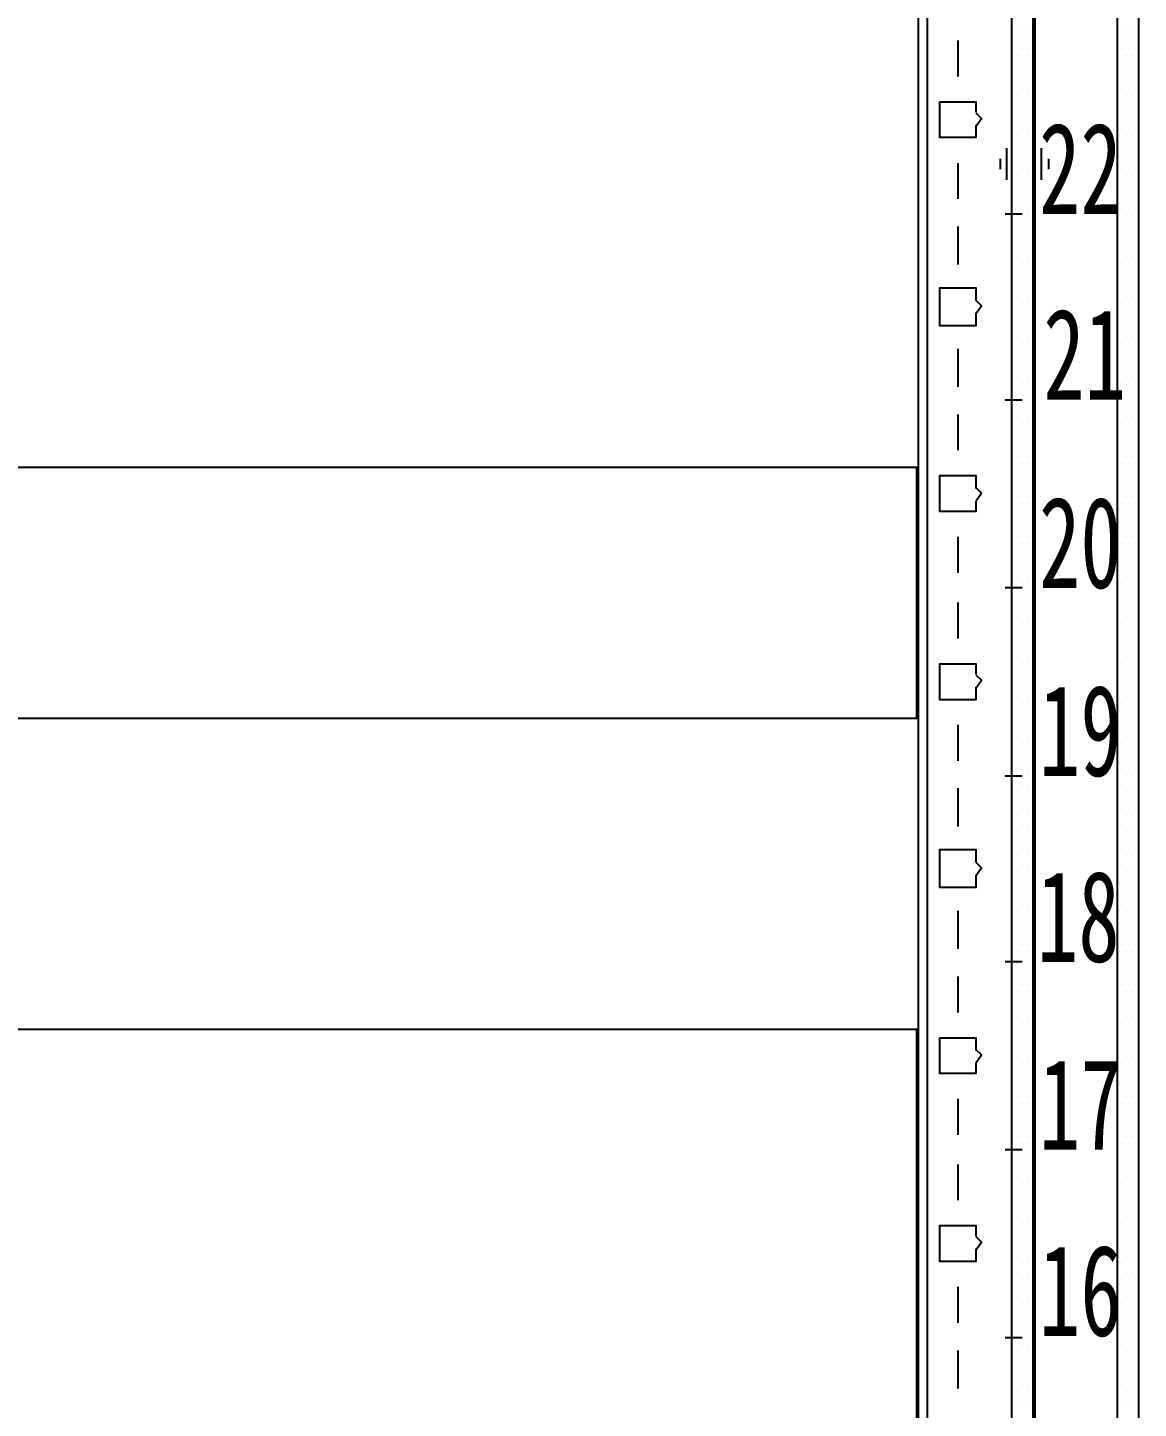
# Model space of a CAD drawing. Header units: metres. Extents: x 17 to 1264, y 17 to 859.
# Drawn here: x 266.9 to 342.6, y 339.2 to 433.3 of the extents above; entities that cross this region are included whole.
import ezdxf

# ---------------------------------------------------------------- set-up
doc = ezdxf.new("R2010")
doc.units = ezdxf.units.M
for name, color, linetype in [('LINES', 7, 'Continuous'), ('POLYLINES', 4, 'Continuous'), ('RECTS', 7, 'Continuous'), ('TEXTS', 3, 'Continuous')]:
    doc.layers.add(name, color=color, linetype=linetype)

msp = doc.modelspace()

# ---------------------------------------------------------------- linework, layer by layer
at = {"layer": 'LINES'}
for p, q in [((327.59, 152.64), (327.59, 755.14)), ((334.36, 433.3), (334.36, 433.3)), ((334.94, 433.3), (334.94, 433.3)), ((335.37, 433.3), (335.37, 433.3)), ((341.27, 433.3), (341.27, 433.3)), ((341.71, 433.3), (341.71, 433.3)), ((342.14, 433.3), (342.14, 433.3)), ((330.26, 432.43), (330.26, 429.98)), ((334.22, 432.86), (334.22, 432.86)), ((334.36, 432.29), (334.36, 432.29)), ((334.65, 432.86), (334.65, 432.86)), ((334.94, 432.29), (334.94, 432.29)), ((335.08, 432.86), (335.08, 432.86)), ((335.37, 432.29), (335.37, 432.29)), ((341.27, 432.29), (341.27, 432.29)), ((341.42, 432.86), (341.42, 432.86)), ((341.71, 432.29), (341.71, 432.29)), ((341.99, 432.86), (341.99, 432.86)), ((342.14, 432.29), (342.14, 432.29)), ((342.43, 432.86), (342.43, 432.86)), ((334.22, 431.86), (334.22, 431.86)), ((334.36, 431.42), (334.36, 431.42)), ((334.65, 431.86), (334.65, 431.86)), ((334.94, 431.42), (334.94, 431.42)), ((335.08, 431.86), (335.08, 431.86)), ((335.37, 431.42), (335.37, 431.42)), ((341.27, 431.42), (341.27, 431.42)), ((341.42, 431.86), (341.42, 431.86)), ((341.71, 431.42), (341.71, 431.42)), ((341.99, 431.86), (341.99, 431.86)), ((342.14, 431.42), (342.14, 431.42)), ((342.43, 431.86), (342.43, 431.86)), ((334.22, 430.99), (334.22, 430.99)), ((334.22, 430.13), (334.22, 430.13)), ((334.36, 430.56), (334.36, 430.56)), ((334.65, 430.99), (334.65, 430.99)), ((334.65, 430.13), (334.65, 430.13)), ((334.94, 430.56), (334.94, 430.56)), ((335.08, 430.99), (335.08, 430.99)), ((335.08, 430.13), (335.08, 430.13)), ((335.37, 430.56), (335.37, 430.56)), ((341.27, 430.56), (341.27, 430.56)), ((341.42, 430.99), (341.42, 430.99)), ((341.42, 430.13), (341.42, 430.13)), ((341.71, 430.56), (341.71, 430.56)), ((341.99, 430.99), (341.99, 430.99)), ((341.99, 430.13), (341.99, 430.13)), ((342.14, 430.56), (342.14, 430.56)), ((342.43, 430.99), (342.43, 430.99)), ((342.43, 430.13), (342.43, 430.13)), ((334.36, 429.55), (334.36, 429.55)), ((334.94, 429.55), (334.94, 429.55)), ((335.37, 429.55), (335.37, 429.55)), ((341.27, 429.55), (341.27, 429.55)), ((341.71, 429.55), (341.71, 429.55)), ((342.14, 429.55), (342.14, 429.55)), ((334.22, 429.12), (334.22, 429.12)), ((334.22, 428.26), (334.22, 428.26)), ((334.36, 428.69), (334.36, 428.69)), ((334.65, 429.12), (334.65, 429.12)), ((334.65, 428.26), (334.65, 428.26)), ((334.94, 428.69), (334.94, 428.69)), ((335.08, 429.12), (335.08, 429.12)), ((335.08, 428.26), (335.08, 428.26)), ((335.37, 428.69), (335.37, 428.69)), ((341.27, 428.69), (341.27, 428.69)), ((341.42, 429.12), (341.42, 429.12)), ((341.42, 428.26), (341.42, 428.26)), ((341.71, 428.69), (341.71, 428.69)), ((341.99, 429.12), (341.99, 429.12)), ((341.99, 428.26), (341.99, 428.26)), ((342.14, 428.69), (342.14, 428.69)), ((342.43, 429.12), (342.43, 429.12)), ((342.43, 428.26), (342.43, 428.26)), ((334.22, 427.39), (334.22, 427.39)), ((334.36, 427.82), (334.36, 427.82)), ((334.65, 427.39), (334.65, 427.39)), ((334.94, 427.82), (334.94, 427.82)), ((335.08, 427.39), (335.08, 427.39)), ((335.37, 427.82), (335.37, 427.82)), ((341.27, 427.82), (341.27, 427.82)), ((341.42, 427.39), (341.42, 427.39)), ((341.71, 427.82), (341.71, 427.82)), ((341.99, 427.39), (341.99, 427.39)), ((342.14, 427.82), (342.14, 427.82)), ((342.43, 427.39), (342.43, 427.39)), ((334.22, 426.38), (334.22, 426.38)), ((334.36, 426.82), (334.36, 426.82)), ((334.65, 426.38), (334.65, 426.38)), ((334.94, 426.82), (334.94, 426.82)), ((335.08, 426.38), (335.08, 426.38)), ((335.37, 426.82), (335.37, 426.82)), ((341.27, 426.82), (341.27, 426.82)), ((341.42, 426.38), (341.42, 426.38)), ((341.71, 426.82), (341.71, 426.82)), ((341.99, 426.38), (341.99, 426.38)), ((342.14, 426.82), (342.14, 426.82)), ((342.43, 426.38), (342.43, 426.38)), ((334.22, 425.52), (334.22, 425.52)), ((334.36, 425.95), (334.36, 425.95)), ((334.65, 425.52), (334.65, 425.52)), ((334.94, 425.95), (334.94, 425.95)), ((335.08, 425.52), (335.08, 425.52)), ((335.37, 425.95), (335.37, 425.95)), ((341.27, 425.95), (341.27, 425.95)), ((341.42, 425.52), (341.42, 425.52)), ((341.71, 425.95), (341.71, 425.95)), ((341.99, 425.52), (341.99, 425.52)), ((342.14, 425.95), (342.14, 425.95)), ((342.43, 425.52), (342.43, 425.52)), ((333.57, 425.09), (333.57, 422.93)), ((334.22, 424.66), (334.22, 424.66)), ((334.36, 425.09), (334.36, 425.09)), ((334.65, 424.66), (334.65, 424.66)), ((334.94, 425.09), (334.94, 425.09)), ((335.08, 424.66), (335.08, 424.66)), ((335.37, 425.09), (335.37, 425.09)), ((335.95, 425.09), (335.95, 422.93)), ((341.27, 425.09), (341.27, 425.09)), ((341.42, 424.66), (341.42, 424.66)), ((341.71, 425.09), (341.71, 425.09)), ((341.99, 424.66), (341.99, 424.66)), ((342.14, 425.09), (342.14, 425.09)), ((342.43, 424.66), (342.43, 424.66)), ((330.26, 424.08), (330.26, 421.63)), ((333.14, 424.37), (333.14, 423.65)), ((334.22, 423.65), (334.22, 423.65)), ((334.36, 424.08), (334.36, 424.08)), ((334.65, 423.65), (334.65, 423.65)), ((334.94, 424.08), (334.94, 424.08)), ((335.08, 423.65), (335.08, 423.65)), ((335.37, 424.08), (335.37, 424.08)), ((336.45, 424.37), (336.45, 423.65)), ((341.27, 424.08), (341.27, 424.08)), ((341.42, 423.65), (341.42, 423.65)), ((341.71, 424.08), (341.71, 424.08)), ((341.99, 423.65), (341.99, 423.65)), ((342.14, 424.08), (342.14, 424.08)), ((342.43, 423.65), (342.43, 423.65)), ((334.22, 422.78), (334.22, 422.78)), ((334.36, 423.22), (334.36, 423.22)), ((334.65, 422.78), (334.65, 422.78)), ((334.94, 423.22), (334.94, 423.22)), ((335.08, 422.78), (335.08, 422.78)), ((335.37, 423.22), (335.37, 423.22)), ((341.27, 423.22), (341.27, 423.22)), ((341.42, 422.78), (341.42, 422.78)), ((341.71, 423.22), (341.71, 423.22)), ((341.99, 422.78), (341.99, 422.78)), ((342.14, 423.22), (342.14, 423.22)), ((342.43, 422.78), (342.43, 422.78)), ((334.22, 421.92), (334.22, 421.92)), ((334.36, 422.35), (334.36, 422.35)), ((334.65, 421.92), (334.65, 421.92)), ((334.94, 422.35), (334.94, 422.35)), ((335.08, 421.92), (335.08, 421.92)), ((335.37, 422.35), (335.37, 422.35)), ((341.27, 422.35), (341.27, 422.35)), ((341.42, 421.92), (341.42, 421.92)), ((341.71, 422.35), (341.71, 422.35)), ((341.99, 421.92), (341.99, 421.92)), ((342.14, 422.35), (342.14, 422.35)), ((342.43, 421.92), (342.43, 421.92)), ((334.22, 420.91), (334.22, 420.91)), ((334.36, 421.34), (334.36, 421.34)), ((334.65, 420.91), (334.65, 420.91)), ((334.94, 421.34), (334.94, 421.34)), ((335.08, 420.91), (335.08, 420.91)), ((335.37, 421.34), (335.37, 421.34)), ((341.27, 421.34), (341.27, 421.34)), ((341.42, 420.91), (341.42, 420.91)), ((341.71, 421.34), (341.71, 421.34)), ((341.99, 420.91), (341.99, 420.91)), ((342.14, 421.34), (342.14, 421.34)), ((342.43, 420.91), (342.43, 420.91)), ((330.26, 419.76), (330.26, 417.17)), ((333.5, 420.62), (334.65, 420.62)), ((334.22, 420.05), (334.22, 420.05)), ((334.36, 420.48), (334.36, 420.48)), ((334.65, 420.05), (334.65, 420.05)), ((334.94, 420.48), (334.94, 420.48)), ((335.08, 420.05), (335.08, 420.05)), ((335.37, 420.48), (335.37, 420.48)), ((341.27, 420.48), (341.27, 420.48)), ((341.42, 420.05), (341.42, 420.05)), ((341.71, 420.48), (341.71, 420.48)), ((341.99, 420.05), (341.99, 420.05)), ((342.14, 420.48), (342.14, 420.48)), ((342.43, 420.05), (342.43, 420.05)), ((334.22, 419.18), (334.22, 419.18)), ((334.36, 419.62), (334.36, 419.62)), ((334.65, 419.18), (334.65, 419.18)), ((334.94, 419.62), (334.94, 419.62)), ((335.08, 419.18), (335.08, 419.18)), ((335.37, 419.62), (335.37, 419.62)), ((341.27, 419.62), (341.27, 419.62)), ((341.42, 419.18), (341.42, 419.18)), ((341.71, 419.62), (341.71, 419.62)), ((341.99, 419.18), (341.99, 419.18)), ((342.14, 419.62), (342.14, 419.62)), ((342.43, 419.18), (342.43, 419.18)), ((334.22, 418.18), (334.22, 418.18)), ((334.36, 418.75), (334.36, 418.75)), ((334.65, 418.18), (334.65, 418.18)), ((334.94, 418.75), (334.94, 418.75)), ((335.08, 418.18), (335.08, 418.18)), ((335.37, 418.75), (335.37, 418.75)), ((341.27, 418.75), (341.27, 418.75)), ((341.42, 418.18), (341.42, 418.18)), ((341.71, 418.75), (341.71, 418.75)), ((341.99, 418.18), (341.99, 418.18)), ((342.14, 418.75), (342.14, 418.75)), ((342.43, 418.18), (342.43, 418.18)), ((334.22, 417.31), (334.22, 417.31)), ((334.36, 417.74), (334.36, 417.74)), ((334.65, 417.31), (334.65, 417.31)), ((334.94, 417.74), (334.94, 417.74)), ((335.08, 417.31), (335.08, 417.31)), ((335.37, 417.74), (335.37, 417.74)), ((341.27, 417.74), (341.27, 417.74)), ((341.42, 417.31), (341.42, 417.31)), ((341.71, 417.74), (341.71, 417.74)), ((341.99, 417.31), (341.99, 417.31)), ((342.14, 417.74), (342.14, 417.74)), ((342.43, 417.31), (342.43, 417.31)), ((334.22, 416.45), (334.22, 416.45)), ((334.36, 416.88), (334.36, 416.88)), ((334.36, 416.02), (334.36, 416.02)), ((334.65, 416.45), (334.65, 416.45)), ((334.94, 416.88), (334.94, 416.88)), ((334.94, 416.02), (334.94, 416.02)), ((335.08, 416.45), (335.08, 416.45)), ((335.37, 416.88), (335.37, 416.88)), ((335.37, 416.02), (335.37, 416.02)), ((341.27, 416.88), (341.27, 416.88)), ((341.27, 416.02), (341.27, 416.02)), ((341.42, 416.45), (341.42, 416.45)), ((341.71, 416.88), (341.71, 416.88)), ((341.71, 416.02), (341.71, 416.02)), ((341.99, 416.45), (341.99, 416.45)), ((342.14, 416.88), (342.14, 416.88)), ((342.14, 416.02), (342.14, 416.02)), ((342.43, 416.45), (342.43, 416.45)), ((334.22, 415.44), (334.22, 415.44)), ((334.65, 415.44), (334.65, 415.44)), ((335.08, 415.44), (335.08, 415.44)), ((341.42, 415.44), (341.42, 415.44)), ((341.99, 415.44), (341.99, 415.44)), ((342.43, 415.44), (342.43, 415.44)), ((334.22, 414.58), (334.22, 414.58)), ((334.36, 415.01), (334.36, 415.01)), ((334.36, 414.14), (334.36, 414.14)), ((334.65, 414.58), (334.65, 414.58)), ((334.94, 415.01), (334.94, 415.01)), ((334.94, 414.14), (334.94, 414.14)), ((335.08, 414.58), (335.08, 414.58)), ((335.37, 415.01), (335.37, 415.01)), ((335.37, 414.14), (335.37, 414.14)), ((341.27, 415.01), (341.27, 415.01)), ((341.27, 414.14), (341.27, 414.14)), ((341.42, 414.58), (341.42, 414.58)), ((341.71, 415.01), (341.71, 415.01)), ((341.71, 414.14), (341.71, 414.14)), ((341.99, 414.58), (341.99, 414.58)), ((342.14, 415.01), (342.14, 415.01)), ((342.14, 414.14), (342.14, 414.14)), ((342.43, 414.58), (342.43, 414.58)), ((334.22, 413.71), (334.22, 413.71)), ((334.36, 413.28), (334.36, 413.28)), ((334.65, 413.71), (334.65, 413.71)), ((334.94, 413.28), (334.94, 413.28)), ((335.08, 413.71), (335.08, 413.71)), ((335.37, 413.28), (335.37, 413.28)), ((341.27, 413.28), (341.27, 413.28)), ((341.42, 413.71), (341.42, 413.71)), ((341.71, 413.28), (341.71, 413.28)), ((341.99, 413.71), (341.99, 413.71)), ((342.14, 413.28), (342.14, 413.28)), ((342.43, 413.71), (342.43, 413.71)), ((334.22, 412.7), (334.22, 412.7)), ((334.36, 412.27), (334.36, 412.27)), ((334.65, 412.7), (334.65, 412.7)), ((334.94, 412.27), (334.94, 412.27)), ((335.08, 412.7), (335.08, 412.7)), ((335.37, 412.27), (335.37, 412.27)), ((341.27, 412.27), (341.27, 412.27)), ((341.42, 412.7), (341.42, 412.7)), ((341.71, 412.27), (341.71, 412.27)), ((341.99, 412.7), (341.99, 412.7)), ((342.14, 412.27), (342.14, 412.27)), ((342.43, 412.7), (342.43, 412.7)), ((330.26, 411.41), (330.26, 408.82)), ((334.22, 411.84), (334.22, 411.84)), ((334.36, 411.41), (334.36, 411.41)), ((334.65, 411.84), (334.65, 411.84)), ((334.94, 411.41), (334.94, 411.41)), ((335.08, 411.84), (335.08, 411.84)), ((335.37, 411.41), (335.37, 411.41)), ((341.27, 411.41), (341.27, 411.41)), ((341.42, 411.84), (341.42, 411.84)), ((341.71, 411.41), (341.71, 411.41)), ((341.99, 411.84), (341.99, 411.84)), ((342.14, 411.41), (342.14, 411.41)), ((342.43, 411.84), (342.43, 411.84)), ((334.22, 410.98), (334.22, 410.98)), ((334.36, 410.54), (334.36, 410.54)), ((334.65, 410.98), (334.65, 410.98)), ((334.94, 410.54), (334.94, 410.54)), ((335.08, 410.98), (335.08, 410.98)), ((335.37, 410.54), (335.37, 410.54)), ((341.27, 410.54), (341.27, 410.54)), ((341.42, 410.98), (341.42, 410.98)), ((341.71, 410.54), (341.71, 410.54)), ((341.99, 410.98), (341.99, 410.98)), ((342.14, 410.54), (342.14, 410.54)), ((342.43, 410.98), (342.43, 410.98)), ((334.22, 409.97), (334.22, 409.97)), ((334.36, 409.54), (334.36, 409.54)), ((334.65, 409.97), (334.65, 409.97)), ((334.94, 409.54), (334.94, 409.54)), ((335.08, 409.97), (335.08, 409.97)), ((335.37, 409.54), (335.37, 409.54)), ((341.27, 409.54), (341.27, 409.54)), ((341.42, 409.97), (341.42, 409.97)), ((341.71, 409.54), (341.71, 409.54)), ((341.99, 409.97), (341.99, 409.97)), ((342.14, 409.54), (342.14, 409.54)), ((342.43, 409.97), (342.43, 409.97)), ((334.22, 409.1), (334.22, 409.1)), ((334.36, 408.67), (334.36, 408.67)), ((334.65, 409.1), (334.65, 409.1)), ((334.94, 408.67), (334.94, 408.67)), ((335.08, 409.1), (335.08, 409.1)), ((335.37, 408.67), (335.37, 408.67)), ((341.27, 408.67), (341.27, 408.67)), ((341.42, 409.1), (341.42, 409.1)), ((341.71, 408.67), (341.71, 408.67)), ((341.99, 409.1), (341.99, 409.1)), ((342.14, 408.67), (342.14, 408.67)), ((342.43, 409.1), (342.43, 409.1)), ((333.5, 407.95), (334.65, 407.95)), ((334.22, 408.24), (334.22, 408.24)), ((334.36, 407.81), (334.36, 407.81)), ((334.65, 408.24), (334.65, 408.24)), ((334.94, 407.81), (334.94, 407.81)), ((335.08, 408.24), (335.08, 408.24)), ((335.37, 407.81), (335.37, 407.81)), ((341.27, 407.81), (341.27, 407.81)), ((341.42, 408.24), (341.42, 408.24)), ((341.71, 407.81), (341.71, 407.81)), ((341.99, 408.24), (341.99, 408.24)), ((342.14, 407.81), (342.14, 407.81)), ((342.43, 408.24), (342.43, 408.24)), ((330.26, 406.94), (330.26, 404.5)), ((334.22, 407.23), (334.22, 407.23)), ((334.36, 406.8), (334.36, 406.8)), ((334.65, 407.23), (334.65, 407.23)), ((334.94, 406.8), (334.94, 406.8)), ((335.08, 407.23), (335.08, 407.23)), ((335.37, 406.8), (335.37, 406.8)), ((341.27, 406.8), (341.27, 406.8)), ((341.42, 407.23), (341.42, 407.23)), ((341.71, 406.8), (341.71, 406.8)), ((341.99, 407.23), (341.99, 407.23)), ((342.14, 406.8), (342.14, 406.8)), ((342.43, 407.23), (342.43, 407.23)), ((334.22, 406.37), (334.22, 406.37)), ((334.36, 405.94), (334.36, 405.94)), ((334.65, 406.37), (334.65, 406.37)), ((334.94, 405.94), (334.94, 405.94)), ((335.08, 406.37), (335.08, 406.37)), ((335.37, 405.94), (335.37, 405.94)), ((341.27, 405.94), (341.27, 405.94)), ((341.42, 406.37), (341.42, 406.37)), ((341.71, 405.94), (341.71, 405.94)), ((341.99, 406.37), (341.99, 406.37)), ((342.14, 405.94), (342.14, 405.94)), ((342.43, 406.37), (342.43, 406.37)), ((334.22, 405.5), (334.22, 405.5)), ((334.36, 405.07), (334.36, 405.07)), ((334.65, 405.5), (334.65, 405.5)), ((334.94, 405.07), (334.94, 405.07)), ((335.08, 405.5), (335.08, 405.5)), ((335.37, 405.07), (335.37, 405.07)), ((341.27, 405.07), (341.27, 405.07)), ((341.42, 405.5), (341.42, 405.5)), ((341.71, 405.07), (341.71, 405.07)), ((341.99, 405.5), (341.99, 405.5)), ((342.14, 405.07), (342.14, 405.07)), ((342.43, 405.5), (342.43, 405.5)), ((334.22, 404.5), (334.22, 404.5)), ((334.36, 404.06), (334.36, 404.06)), ((334.65, 404.5), (334.65, 404.5)), ((334.94, 404.06), (334.94, 404.06)), ((335.08, 404.5), (335.08, 404.5)), ((335.37, 404.06), (335.37, 404.06)), ((341.27, 404.06), (341.27, 404.06)), ((341.42, 404.5), (341.42, 404.5)), ((341.71, 404.06), (341.71, 404.06)), ((341.99, 404.5), (341.99, 404.5)), ((342.14, 404.06), (342.14, 404.06)), ((342.43, 404.5), (342.43, 404.5)), ((334.22, 403.63), (334.22, 403.63)), ((334.36, 403.2), (334.36, 403.2)), ((334.65, 403.63), (334.65, 403.63)), ((334.94, 403.2), (334.94, 403.2)), ((335.08, 403.63), (335.08, 403.63)), ((335.37, 403.2), (335.37, 403.2)), ((341.27, 403.2), (341.27, 403.2)), ((341.42, 403.63), (341.42, 403.63)), ((341.71, 403.2), (341.71, 403.2)), ((341.99, 403.63), (341.99, 403.63)), ((342.14, 403.2), (342.14, 403.2)), ((342.43, 403.63), (342.43, 403.63)), ((334.22, 402.77), (334.22, 402.77)), ((334.22, 401.9), (334.22, 401.9)), ((334.36, 402.34), (334.36, 402.34)), ((334.65, 402.77), (334.65, 402.77)), ((334.65, 401.9), (334.65, 401.9)), ((334.94, 402.34), (334.94, 402.34)), ((335.08, 402.77), (335.08, 402.77)), ((335.08, 401.9), (335.08, 401.9)), ((335.37, 402.34), (335.37, 402.34)), ((341.27, 402.34), (341.27, 402.34)), ((341.42, 402.77), (341.42, 402.77)), ((341.42, 401.9), (341.42, 401.9)), ((341.71, 402.34), (341.71, 402.34)), ((341.99, 402.77), (341.99, 402.77)), ((341.99, 401.9), (341.99, 401.9)), ((342.14, 402.34), (342.14, 402.34)), ((342.43, 402.77), (342.43, 402.77)), ((342.43, 401.9), (342.43, 401.9)), ((334.36, 401.33), (334.36, 401.33)), ((334.94, 401.33), (334.94, 401.33)), ((335.37, 401.33), (335.37, 401.33)), ((341.27, 401.33), (341.27, 401.33)), ((341.71, 401.33), (341.71, 401.33)), ((342.14, 401.33), (342.14, 401.33)), ((334.22, 400.9), (334.22, 400.9)), ((334.22, 400.03), (334.22, 400.03)), ((334.36, 400.46), (334.36, 400.46)), ((334.65, 400.9), (334.65, 400.9)), ((334.65, 400.03), (334.65, 400.03)), ((334.94, 400.46), (334.94, 400.46)), ((335.08, 400.9), (335.08, 400.9)), ((335.08, 400.03), (335.08, 400.03)), ((335.37, 400.46), (335.37, 400.46)), ((341.27, 400.46), (341.27, 400.46)), ((341.42, 400.9), (341.42, 400.9)), ((341.42, 400.03), (341.42, 400.03)), ((341.71, 400.46), (341.71, 400.46)), ((341.99, 400.9), (341.99, 400.9)), ((341.99, 400.03), (341.99, 400.03)), ((342.14, 400.46), (342.14, 400.46)), ((342.43, 400.9), (342.43, 400.9)), ((342.43, 400.03), (342.43, 400.03)), ((334.22, 399.17), (334.22, 399.17)), ((334.36, 399.6), (334.36, 399.6)), ((334.65, 399.17), (334.65, 399.17)), ((334.94, 399.6), (334.94, 399.6)), ((335.08, 399.17), (335.08, 399.17)), ((335.37, 399.6), (335.37, 399.6)), ((341.27, 399.6), (341.27, 399.6)), ((341.42, 399.17), (341.42, 399.17)), ((341.71, 399.6), (341.71, 399.6)), ((341.99, 399.17), (341.99, 399.17)), ((342.14, 399.6), (342.14, 399.6)), ((342.43, 399.17), (342.43, 399.17)), ((330.26, 398.59), (330.26, 396.14)), ((334.22, 398.16), (334.22, 398.16)), ((334.36, 398.59), (334.36, 398.59)), ((334.65, 398.16), (334.65, 398.16)), ((334.94, 398.59), (334.94, 398.59)), ((335.08, 398.16), (335.08, 398.16)), ((335.37, 398.59), (335.37, 398.59)), ((341.27, 398.59), (341.27, 398.59)), ((341.42, 398.16), (341.42, 398.16)), ((341.71, 398.59), (341.71, 398.59)), ((341.99, 398.16), (341.99, 398.16)), ((342.14, 398.59), (342.14, 398.59)), ((342.43, 398.16), (342.43, 398.16)), ((334.22, 397.3), (334.22, 397.3)), ((334.36, 397.73), (334.36, 397.73)), ((334.65, 397.3), (334.65, 397.3)), ((334.94, 397.73), (334.94, 397.73)), ((335.08, 397.3), (335.08, 397.3)), ((335.37, 397.73), (335.37, 397.73)), ((341.27, 397.73), (341.27, 397.73)), ((341.42, 397.3), (341.42, 397.3)), ((341.71, 397.73), (341.71, 397.73)), ((341.99, 397.3), (341.99, 397.3)), ((342.14, 397.73), (342.14, 397.73)), ((342.43, 397.3), (342.43, 397.3)), ((334.22, 396.43), (334.22, 396.43)), ((334.36, 396.86), (334.36, 396.86)), ((334.65, 396.43), (334.65, 396.43)), ((334.94, 396.86), (334.94, 396.86)), ((335.08, 396.43), (335.08, 396.43)), ((335.37, 396.86), (335.37, 396.86)), ((341.27, 396.86), (341.27, 396.86)), ((341.42, 396.43), (341.42, 396.43)), ((341.71, 396.86), (341.71, 396.86)), ((341.99, 396.43), (341.99, 396.43)), ((342.14, 396.86), (342.14, 396.86)), ((342.43, 396.43), (342.43, 396.43)), ((334.22, 395.42), (334.22, 395.42)), ((334.36, 395.86), (334.36, 395.86)), ((334.65, 395.42), (334.65, 395.42)), ((334.94, 395.86), (334.94, 395.86)), ((335.08, 395.42), (335.08, 395.42)), ((335.37, 395.86), (335.37, 395.86)), ((341.27, 395.86), (341.27, 395.86)), ((341.42, 395.42), (341.42, 395.42)), ((341.71, 395.86), (341.71, 395.86)), ((341.99, 395.42), (341.99, 395.42)), ((342.14, 395.86), (342.14, 395.86)), ((342.43, 395.42), (342.43, 395.42)), ((333.5, 395.14), (334.65, 395.14)), ((334.22, 394.56), (334.22, 394.56)), ((334.36, 394.99), (334.36, 394.99)), ((334.65, 394.56), (334.65, 394.56)), ((334.94, 394.99), (334.94, 394.99)), ((335.08, 394.56), (335.08, 394.56)), ((335.37, 394.99), (335.37, 394.99)), ((341.27, 394.99), (341.27, 394.99)), ((341.42, 394.56), (341.42, 394.56)), ((341.71, 394.99), (341.71, 394.99)), ((341.99, 394.56), (341.99, 394.56)), ((342.14, 394.99), (342.14, 394.99)), ((342.43, 394.56), (342.43, 394.56)), ((330.26, 394.13), (330.26, 391.68)), ((334.22, 393.7), (334.22, 393.7)), ((334.36, 394.13), (334.36, 394.13)), ((334.65, 393.7), (334.65, 393.7)), ((334.94, 394.13), (334.94, 394.13)), ((335.08, 393.7), (335.08, 393.7)), ((335.37, 394.13), (335.37, 394.13)), ((341.27, 394.13), (341.27, 394.13)), ((341.42, 393.7), (341.42, 393.7)), ((341.71, 394.13), (341.71, 394.13)), ((341.99, 393.7), (341.99, 393.7)), ((342.14, 394.13), (342.14, 394.13)), ((342.43, 393.7), (342.43, 393.7)), ((334.22, 392.69), (334.22, 392.69)), ((334.36, 393.12), (334.36, 393.12)), ((334.65, 392.69), (334.65, 392.69)), ((334.94, 393.12), (334.94, 393.12)), ((335.08, 392.69), (335.08, 392.69)), ((335.37, 393.12), (335.37, 393.12)), ((341.27, 393.12), (341.27, 393.12)), ((341.42, 392.69), (341.42, 392.69)), ((341.71, 393.12), (341.71, 393.12)), ((341.99, 392.69), (341.99, 392.69)), ((342.14, 393.12), (342.14, 393.12)), ((342.43, 392.69), (342.43, 392.69)), ((334.22, 391.82), (334.22, 391.82)), ((334.36, 392.26), (334.36, 392.26)), ((334.65, 391.82), (334.65, 391.82)), ((334.94, 392.26), (334.94, 392.26)), ((335.08, 391.82), (335.08, 391.82)), ((335.37, 392.26), (335.37, 392.26)), ((341.27, 392.26), (341.27, 392.26)), ((341.42, 391.82), (341.42, 391.82)), ((341.71, 392.26), (341.71, 392.26)), ((341.99, 391.82), (341.99, 391.82)), ((342.14, 392.26), (342.14, 392.26)), ((342.43, 391.82), (342.43, 391.82)), ((334.22, 390.96), (334.22, 390.96)), ((334.36, 391.39), (334.36, 391.39)), ((334.65, 390.96), (334.65, 390.96)), ((334.94, 391.39), (334.94, 391.39)), ((335.08, 390.96), (335.08, 390.96)), ((335.37, 391.39), (335.37, 391.39)), ((341.27, 391.39), (341.27, 391.39)), ((341.42, 390.96), (341.42, 390.96)), ((341.71, 391.39), (341.71, 391.39)), ((341.99, 390.96), (341.99, 390.96)), ((342.14, 391.39), (342.14, 391.39)), ((342.43, 390.96), (342.43, 390.96)), ((334.22, 389.95), (334.22, 389.95)), ((334.36, 390.38), (334.36, 390.38)), ((334.65, 389.95), (334.65, 389.95)), ((334.94, 390.38), (334.94, 390.38)), ((335.08, 389.95), (335.08, 389.95)), ((335.37, 390.38), (335.37, 390.38)), ((341.27, 390.38), (341.27, 390.38)), ((341.42, 389.95), (341.42, 389.95)), ((341.71, 390.38), (341.71, 390.38)), ((341.99, 389.95), (341.99, 389.95)), ((342.14, 390.38), (342.14, 390.38)), ((342.43, 389.95), (342.43, 389.95)), ((334.22, 389.09), (334.22, 389.09)), ((334.36, 389.52), (334.36, 389.52)), ((334.65, 389.09), (334.65, 389.09)), ((334.94, 389.52), (334.94, 389.52)), ((335.08, 389.09), (335.08, 389.09)), ((335.37, 389.52), (335.37, 389.52)), ((341.27, 389.52), (341.27, 389.52)), ((341.42, 389.09), (341.42, 389.09)), ((341.71, 389.52), (341.71, 389.52)), ((341.99, 389.09), (341.99, 389.09)), ((342.14, 389.52), (342.14, 389.52)), ((342.43, 389.09), (342.43, 389.09)), ((334.22, 388.22), (334.22, 388.22)), ((334.36, 388.66), (334.36, 388.66)), ((334.65, 388.22), (334.65, 388.22)), ((334.94, 388.66), (334.94, 388.66)), ((335.08, 388.22), (335.08, 388.22)), ((335.37, 388.66), (335.37, 388.66)), ((341.27, 388.66), (341.27, 388.66)), ((341.42, 388.22), (341.42, 388.22)), ((341.71, 388.66), (341.71, 388.66)), ((341.99, 388.22), (341.99, 388.22)), ((342.14, 388.66), (342.14, 388.66)), ((342.43, 388.22), (342.43, 388.22)), ((334.22, 387.22), (334.22, 387.22)), ((334.36, 387.65), (334.36, 387.65)), ((334.65, 387.22), (334.65, 387.22)), ((334.94, 387.65), (334.94, 387.65)), ((335.08, 387.22), (335.08, 387.22)), ((335.37, 387.65), (335.37, 387.65)), ((341.27, 387.65), (341.27, 387.65)), ((341.42, 387.22), (341.42, 387.22)), ((341.71, 387.65), (341.71, 387.65)), ((341.99, 387.22), (341.99, 387.22)), ((342.14, 387.65), (342.14, 387.65)), ((342.43, 387.22), (342.43, 387.22)), ((334.22, 386.35), (334.22, 386.35)), ((334.36, 386.78), (334.36, 386.78)), ((334.36, 385.92), (334.36, 385.92)), ((334.65, 386.35), (334.65, 386.35)), ((334.94, 386.78), (334.94, 386.78)), ((334.94, 385.92), (334.94, 385.92)), ((335.08, 386.35), (335.08, 386.35)), ((335.37, 386.78), (335.37, 386.78)), ((335.37, 385.92), (335.37, 385.92)), ((341.27, 386.78), (341.27, 386.78)), ((341.27, 385.92), (341.27, 385.92)), ((341.42, 386.35), (341.42, 386.35)), ((341.71, 386.78), (341.71, 386.78)), ((341.71, 385.92), (341.71, 385.92)), ((341.99, 386.35), (341.99, 386.35)), ((342.14, 386.78), (342.14, 386.78)), ((342.14, 385.92), (342.14, 385.92)), ((342.43, 386.35), (342.43, 386.35)), ((330.26, 385.78), (330.26, 383.33)), ((334.22, 385.49), (334.22, 385.49)), ((334.65, 385.49), (334.65, 385.49)), ((335.08, 385.49), (335.08, 385.49)), ((341.42, 385.49), (341.42, 385.49)), ((341.99, 385.49), (341.99, 385.49)), ((342.43, 385.49), (342.43, 385.49)), ((334.22, 384.48), (334.22, 384.48)), ((334.36, 384.91), (334.36, 384.91)), ((334.36, 384.05), (334.36, 384.05)), ((334.65, 384.48), (334.65, 384.48)), ((334.94, 384.91), (334.94, 384.91)), ((334.94, 384.05), (334.94, 384.05)), ((335.08, 384.48), (335.08, 384.48)), ((335.37, 384.91), (335.37, 384.91)), ((335.37, 384.05), (335.37, 384.05)), ((341.27, 384.91), (341.27, 384.91)), ((341.27, 384.05), (341.27, 384.05)), ((341.42, 384.48), (341.42, 384.48)), ((341.71, 384.91), (341.71, 384.91)), ((341.71, 384.05), (341.71, 384.05)), ((341.99, 384.48), (341.99, 384.48)), ((342.14, 384.91), (342.14, 384.91)), ((342.14, 384.05), (342.14, 384.05)), ((342.43, 384.48), (342.43, 384.48)), ((334.22, 383.62), (334.22, 383.62)), ((334.36, 383.18), (334.36, 383.18)), ((334.65, 383.62), (334.65, 383.62)), ((334.94, 383.18), (334.94, 383.18)), ((335.08, 383.62), (335.08, 383.62)), ((335.37, 383.18), (335.37, 383.18)), ((341.27, 383.18), (341.27, 383.18)), ((341.42, 383.62), (341.42, 383.62)), ((341.71, 383.18), (341.71, 383.18)), ((341.99, 383.62), (341.99, 383.62)), ((342.14, 383.18), (342.14, 383.18)), ((342.43, 383.62), (342.43, 383.62)), ((333.5, 382.32), (334.65, 382.32)), ((334.22, 382.75), (334.22, 382.75)), ((334.36, 382.32), (334.36, 382.32)), ((334.65, 382.75), (334.65, 382.75)), ((334.94, 382.32), (334.94, 382.32)), ((335.08, 382.75), (335.08, 382.75)), ((335.37, 382.32), (335.37, 382.32)), ((341.27, 382.32), (341.27, 382.32)), ((341.42, 382.75), (341.42, 382.75)), ((341.71, 382.32), (341.71, 382.32)), ((341.99, 382.75), (341.99, 382.75)), ((342.14, 382.32), (342.14, 382.32)), ((342.43, 382.75), (342.43, 382.75)), ((330.26, 381.46), (330.26, 378.86)), ((334.22, 381.74), (334.22, 381.74)), ((334.36, 381.31), (334.36, 381.31)), ((334.65, 381.74), (334.65, 381.74)), ((334.94, 381.31), (334.94, 381.31)), ((335.08, 381.74), (335.08, 381.74)), ((335.37, 381.31), (335.37, 381.31)), ((341.27, 381.31), (341.27, 381.31)), ((341.42, 381.74), (341.42, 381.74)), ((341.71, 381.31), (341.71, 381.31)), ((341.99, 381.74), (341.99, 381.74)), ((342.14, 381.31), (342.14, 381.31)), ((342.43, 381.74), (342.43, 381.74)), ((334.22, 380.88), (334.22, 380.88)), ((334.36, 380.45), (334.36, 380.45)), ((334.65, 380.88), (334.65, 380.88)), ((334.94, 380.45), (334.94, 380.45)), ((335.08, 380.88), (335.08, 380.88)), ((335.37, 380.45), (335.37, 380.45)), ((341.27, 380.45), (341.27, 380.45)), ((341.42, 380.88), (341.42, 380.88)), ((341.71, 380.45), (341.71, 380.45)), ((341.99, 380.88), (341.99, 380.88)), ((342.14, 380.45), (342.14, 380.45)), ((342.43, 380.88), (342.43, 380.88)), ((334.22, 380.02), (334.22, 380.02)), ((334.36, 379.58), (334.36, 379.58)), ((334.65, 380.02), (334.65, 380.02)), ((334.94, 379.58), (334.94, 379.58)), ((335.08, 380.02), (335.08, 380.02)), ((335.37, 379.58), (335.37, 379.58)), ((341.27, 379.58), (341.27, 379.58)), ((341.42, 380.02), (341.42, 380.02)), ((341.71, 379.58), (341.71, 379.58)), ((341.99, 380.02), (341.99, 380.02)), ((342.14, 379.58), (342.14, 379.58)), ((342.43, 380.02), (342.43, 380.02)), ((334.22, 379.01), (334.22, 379.01)), ((334.36, 378.58), (334.36, 378.58)), ((334.65, 379.01), (334.65, 379.01)), ((334.94, 378.58), (334.94, 378.58)), ((335.08, 379.01), (335.08, 379.01)), ((335.37, 378.58), (335.37, 378.58)), ((341.27, 378.58), (341.27, 378.58)), ((341.42, 379.01), (341.42, 379.01)), ((341.71, 378.58), (341.71, 378.58)), ((341.99, 379.01), (341.99, 379.01)), ((342.14, 378.58), (342.14, 378.58)), ((342.43, 379.01), (342.43, 379.01)), ((334.22, 378.14), (334.22, 378.14)), ((334.36, 377.71), (334.36, 377.71)), ((334.65, 378.14), (334.65, 378.14)), ((334.94, 377.71), (334.94, 377.71)), ((335.08, 378.14), (335.08, 378.14)), ((335.37, 377.71), (335.37, 377.71)), ((341.27, 377.71), (341.27, 377.71)), ((341.42, 378.14), (341.42, 378.14)), ((341.71, 377.71), (341.71, 377.71)), ((341.99, 378.14), (341.99, 378.14)), ((342.14, 377.71), (342.14, 377.71)), ((342.43, 378.14), (342.43, 378.14)), ((334.22, 377.28), (334.22, 377.28)), ((334.36, 376.85), (334.36, 376.85)), ((334.65, 377.28), (334.65, 377.28)), ((334.94, 376.85), (334.94, 376.85)), ((335.08, 377.28), (335.08, 377.28)), ((335.37, 376.85), (335.37, 376.85)), ((341.27, 376.85), (341.27, 376.85)), ((341.42, 377.28), (341.42, 377.28)), ((341.71, 376.85), (341.71, 376.85)), ((341.99, 377.28), (341.99, 377.28)), ((342.14, 376.85), (342.14, 376.85)), ((342.43, 377.28), (342.43, 377.28)), ((334.22, 376.27), (334.22, 376.27)), ((334.36, 375.84), (334.36, 375.84)), ((334.65, 376.27), (334.65, 376.27)), ((334.94, 375.84), (334.94, 375.84)), ((335.08, 376.27), (335.08, 376.27)), ((335.37, 375.84), (335.37, 375.84)), ((341.27, 375.84), (341.27, 375.84)), ((341.42, 376.27), (341.42, 376.27)), ((341.71, 375.84), (341.71, 375.84)), ((341.99, 376.27), (341.99, 376.27)), ((342.14, 375.84), (342.14, 375.84)), ((342.43, 376.27), (342.43, 376.27)), ((334.22, 375.41), (334.22, 375.41)), ((334.36, 374.98), (334.36, 374.98)), ((334.65, 375.41), (334.65, 375.41)), ((334.94, 374.98), (334.94, 374.98)), ((335.08, 375.41), (335.08, 375.41)), ((335.37, 374.98), (335.37, 374.98)), ((341.27, 374.98), (341.27, 374.98)), ((341.42, 375.41), (341.42, 375.41)), ((341.71, 374.98), (341.71, 374.98)), ((341.99, 375.41), (341.99, 375.41)), ((342.14, 374.98), (342.14, 374.98)), ((342.43, 375.41), (342.43, 375.41)), ((334.22, 374.54), (334.22, 374.54)), ((334.36, 374.11), (334.36, 374.11)), ((334.65, 374.54), (334.65, 374.54)), ((334.94, 374.11), (334.94, 374.11)), ((335.08, 374.54), (335.08, 374.54)), ((335.37, 374.11), (335.37, 374.11)), ((341.27, 374.11), (341.27, 374.11)), ((341.42, 374.54), (341.42, 374.54)), ((341.71, 374.11), (341.71, 374.11)), ((341.99, 374.54), (341.99, 374.54)), ((342.14, 374.11), (342.14, 374.11)), ((342.43, 374.54), (342.43, 374.54)), ((330.26, 373.1), (330.26, 370.51)), ((334.22, 373.54), (334.22, 373.54)), ((334.36, 373.1), (334.36, 373.1)), ((334.65, 373.54), (334.65, 373.54)), ((334.94, 373.1), (334.94, 373.1)), ((335.08, 373.54), (335.08, 373.54)), ((335.37, 373.1), (335.37, 373.1)), ((341.27, 373.1), (341.27, 373.1)), ((341.42, 373.54), (341.42, 373.54)), ((341.71, 373.1), (341.71, 373.1)), ((341.99, 373.54), (341.99, 373.54)), ((342.14, 373.1), (342.14, 373.1)), ((342.43, 373.54), (342.43, 373.54)), ((334.22, 372.67), (334.22, 372.67)), ((334.22, 371.81), (334.22, 371.81)), ((334.36, 372.24), (334.36, 372.24)), ((334.65, 372.67), (334.65, 372.67)), ((334.65, 371.81), (334.65, 371.81)), ((334.94, 372.24), (334.94, 372.24)), ((335.08, 372.67), (335.08, 372.67)), ((335.08, 371.81), (335.08, 371.81)), ((335.37, 372.24), (335.37, 372.24)), ((341.27, 372.24), (341.27, 372.24)), ((341.42, 372.67), (341.42, 372.67)), ((341.42, 371.81), (341.42, 371.81)), ((341.71, 372.24), (341.71, 372.24)), ((341.99, 372.67), (341.99, 372.67)), ((341.99, 371.81), (341.99, 371.81)), ((342.14, 372.24), (342.14, 372.24)), ((342.43, 372.67), (342.43, 372.67)), ((342.43, 371.81), (342.43, 371.81)), ((334.36, 371.38), (334.36, 371.38)), ((334.94, 371.38), (334.94, 371.38)), ((335.37, 371.38), (335.37, 371.38)), ((341.27, 371.38), (341.27, 371.38)), ((341.71, 371.38), (341.71, 371.38)), ((342.14, 371.38), (342.14, 371.38)), ((334.22, 370.8), (334.22, 370.8)), ((334.22, 369.94), (334.22, 369.94)), ((334.36, 370.37), (334.36, 370.37)), ((334.65, 370.8), (334.65, 370.8)), ((334.65, 369.94), (334.65, 369.94)), ((334.94, 370.37), (334.94, 370.37)), ((335.08, 370.8), (335.08, 370.8)), ((335.08, 369.94), (335.08, 369.94)), ((335.37, 370.37), (335.37, 370.37)), ((341.27, 370.37), (341.27, 370.37)), ((341.42, 370.8), (341.42, 370.8)), ((341.42, 369.94), (341.42, 369.94)), ((341.71, 370.37), (341.71, 370.37)), ((341.99, 370.8), (341.99, 370.8)), ((341.99, 369.94), (341.99, 369.94)), ((342.14, 370.37), (342.14, 370.37)), ((342.43, 370.8), (342.43, 370.8)), ((342.43, 369.94), (342.43, 369.94)), ((333.5, 369.65), (334.65, 369.65)), ((334.22, 369.07), (334.22, 369.07)), ((334.36, 369.5), (334.36, 369.5)), ((334.65, 369.07), (334.65, 369.07)), ((334.94, 369.5), (334.94, 369.5)), ((335.08, 369.07), (335.08, 369.07)), ((335.37, 369.5), (335.37, 369.5)), ((341.27, 369.5), (341.27, 369.5)), ((341.42, 369.07), (341.42, 369.07)), ((341.71, 369.5), (341.71, 369.5)), ((341.99, 369.07), (341.99, 369.07)), ((342.14, 369.5), (342.14, 369.5)), ((342.43, 369.07), (342.43, 369.07)), ((330.26, 368.64), (330.26, 366.19)), ((334.22, 368.06), (334.22, 368.06)), ((334.36, 368.64), (334.36, 368.64)), ((334.65, 368.06), (334.65, 368.06)), ((334.94, 368.64), (334.94, 368.64)), ((335.08, 368.06), (335.08, 368.06)), ((335.37, 368.64), (335.37, 368.64)), ((341.27, 368.64), (341.27, 368.64)), ((341.42, 368.06), (341.42, 368.06)), ((341.71, 368.64), (341.71, 368.64)), ((341.99, 368.06), (341.99, 368.06)), ((342.14, 368.64), (342.14, 368.64)), ((342.43, 368.06), (342.43, 368.06)), ((334.22, 367.2), (334.22, 367.2)), ((334.36, 367.63), (334.36, 367.63)), ((334.65, 367.2), (334.65, 367.2)), ((334.94, 367.63), (334.94, 367.63)), ((335.08, 367.2), (335.08, 367.2)), ((335.37, 367.63), (335.37, 367.63)), ((341.27, 367.63), (341.27, 367.63)), ((341.42, 367.2), (341.42, 367.2)), ((341.71, 367.63), (341.71, 367.63)), ((341.99, 367.2), (341.99, 367.2)), ((342.14, 367.63), (342.14, 367.63)), ((342.43, 367.2), (342.43, 367.2)), ((334.22, 366.34), (334.22, 366.34)), ((334.36, 366.77), (334.36, 366.77)), ((334.65, 366.34), (334.65, 366.34)), ((334.94, 366.77), (334.94, 366.77)), ((335.08, 366.34), (335.08, 366.34)), ((335.37, 366.77), (335.37, 366.77)), ((341.27, 366.77), (341.27, 366.77)), ((341.42, 366.34), (341.42, 366.34)), ((341.71, 366.77), (341.71, 366.77)), ((341.99, 366.34), (341.99, 366.34)), ((342.14, 366.77), (342.14, 366.77)), ((342.43, 366.34), (342.43, 366.34)), ((334.22, 365.47), (334.22, 365.47)), ((334.36, 365.9), (334.36, 365.9)), ((334.65, 365.47), (334.65, 365.47)), ((334.94, 365.9), (334.94, 365.9)), ((335.08, 365.47), (335.08, 365.47)), ((335.37, 365.9), (335.37, 365.9)), ((341.27, 365.9), (341.27, 365.9)), ((341.42, 365.47), (341.42, 365.47)), ((341.71, 365.9), (341.71, 365.9)), ((341.99, 365.47), (341.99, 365.47)), ((342.14, 365.9), (342.14, 365.9)), ((342.43, 365.47), (342.43, 365.47)), ((334.22, 364.46), (334.22, 364.46)), ((334.36, 364.9), (334.36, 364.9)), ((334.65, 364.46), (334.65, 364.46)), ((334.94, 364.9), (334.94, 364.9)), ((335.08, 364.46), (335.08, 364.46)), ((335.37, 364.9), (335.37, 364.9)), ((341.27, 364.9), (341.27, 364.9)), ((341.42, 364.46), (341.42, 364.46)), ((341.71, 364.9), (341.71, 364.9)), ((341.99, 364.46), (341.99, 364.46)), ((342.14, 364.9), (342.14, 364.9)), ((342.43, 364.46), (342.43, 364.46)), ((334.22, 363.6), (334.22, 363.6)), ((334.36, 364.03), (334.36, 364.03)), ((334.65, 363.6), (334.65, 363.6)), ((334.94, 364.03), (334.94, 364.03)), ((335.08, 363.6), (335.08, 363.6)), ((335.37, 364.03), (335.37, 364.03)), ((341.27, 364.03), (341.27, 364.03)), ((341.42, 363.6), (341.42, 363.6)), ((341.71, 364.03), (341.71, 364.03)), ((341.99, 363.6), (341.99, 363.6)), ((342.14, 364.03), (342.14, 364.03)), ((342.43, 363.6), (342.43, 363.6)), ((334.22, 362.74), (334.22, 362.74)), ((334.36, 363.17), (334.36, 363.17)), ((334.65, 362.74), (334.65, 362.74)), ((334.94, 363.17), (334.94, 363.17)), ((335.08, 362.74), (335.08, 362.74)), ((335.37, 363.17), (335.37, 363.17)), ((341.27, 363.17), (341.27, 363.17)), ((341.42, 362.74), (341.42, 362.74)), ((341.71, 363.17), (341.71, 363.17)), ((341.99, 362.74), (341.99, 362.74)), ((342.14, 363.17), (342.14, 363.17)), ((342.43, 362.74), (342.43, 362.74)), ((334.22, 361.73), (334.22, 361.73)), ((334.36, 362.16), (334.36, 362.16)), ((334.65, 361.73), (334.65, 361.73)), ((334.94, 362.16), (334.94, 362.16)), ((335.08, 361.73), (335.08, 361.73)), ((335.37, 362.16), (335.37, 362.16)), ((341.27, 362.16), (341.27, 362.16)), ((341.42, 361.73), (341.42, 361.73)), ((341.71, 362.16), (341.71, 362.16)), ((341.99, 361.73), (341.99, 361.73)), ((342.14, 362.16), (342.14, 362.16)), ((342.43, 361.73), (342.43, 361.73)), ((334.22, 360.86), (334.22, 360.86)), ((334.36, 361.3), (334.36, 361.3)), ((334.65, 360.86), (334.65, 360.86)), ((334.94, 361.3), (334.94, 361.3)), ((335.08, 360.86), (335.08, 360.86)), ((335.37, 361.3), (335.37, 361.3)), ((341.27, 361.3), (341.27, 361.3)), ((341.42, 360.86), (341.42, 360.86)), ((341.71, 361.3), (341.71, 361.3)), ((341.99, 360.86), (341.99, 360.86)), ((342.14, 361.3), (342.14, 361.3)), ((342.43, 360.86), (342.43, 360.86)), ((330.26, 360.29), (330.26, 357.84)), ((334.22, 360), (334.22, 360)), ((334.36, 360.43), (334.36, 360.43)), ((334.65, 360), (334.65, 360)), ((334.94, 360.43), (334.94, 360.43)), ((335.08, 360), (335.08, 360)), ((335.37, 360.43), (335.37, 360.43)), ((341.27, 360.43), (341.27, 360.43)), ((341.42, 360), (341.42, 360)), ((341.71, 360.43), (341.71, 360.43)), ((341.99, 360), (341.99, 360)), ((342.14, 360.43), (342.14, 360.43)), ((342.43, 360), (342.43, 360)), ((334.22, 358.99), (334.22, 358.99)), ((334.36, 359.42), (334.36, 359.42)), ((334.65, 358.99), (334.65, 358.99)), ((334.94, 359.42), (334.94, 359.42)), ((335.08, 358.99), (335.08, 358.99)), ((335.37, 359.42), (335.37, 359.42)), ((341.27, 359.42), (341.27, 359.42)), ((341.42, 358.99), (341.42, 358.99)), ((341.71, 359.42), (341.71, 359.42)), ((341.99, 358.99), (341.99, 358.99)), ((342.14, 359.42), (342.14, 359.42)), ((342.43, 358.99), (342.43, 358.99)), ((334.22, 358.13), (334.22, 358.13)), ((334.36, 358.56), (334.36, 358.56)), ((334.36, 357.7), (334.36, 357.7)), ((334.65, 358.13), (334.65, 358.13)), ((334.94, 358.56), (334.94, 358.56)), ((334.94, 357.7), (334.94, 357.7)), ((335.08, 358.13), (335.08, 358.13)), ((335.37, 358.56), (335.37, 358.56)), ((335.37, 357.7), (335.37, 357.7)), ((341.27, 358.56), (341.27, 358.56)), ((341.27, 357.7), (341.27, 357.7)), ((341.42, 358.13), (341.42, 358.13)), ((341.71, 358.56), (341.71, 358.56)), ((341.71, 357.7), (341.71, 357.7)), ((341.99, 358.13), (341.99, 358.13)), ((342.14, 358.56), (342.14, 358.56)), ((342.14, 357.7), (342.14, 357.7)), ((342.43, 358.13), (342.43, 358.13)), ((333.5, 356.83), (334.65, 356.83)), ((334.22, 357.26), (334.22, 357.26)), ((334.65, 357.26), (334.65, 357.26)), ((335.08, 357.26), (335.08, 357.26)), ((341.42, 357.26), (341.42, 357.26)), ((341.99, 357.26), (341.99, 357.26)), ((342.43, 357.26), (342.43, 357.26)), ((330.26, 355.82), (330.26, 353.38)), ((334.22, 356.26), (334.22, 356.26)), ((334.36, 356.69), (334.36, 356.69)), ((334.36, 355.82), (334.36, 355.82)), ((334.65, 356.26), (334.65, 356.26)), ((334.94, 356.69), (334.94, 356.69)), ((334.94, 355.82), (334.94, 355.82)), ((335.08, 356.26), (335.08, 356.26)), ((335.37, 356.69), (335.37, 356.69)), ((335.37, 355.82), (335.37, 355.82)), ((341.27, 356.69), (341.27, 356.69)), ((341.27, 355.82), (341.27, 355.82)), ((341.42, 356.26), (341.42, 356.26)), ((341.71, 356.69), (341.71, 356.69)), ((341.71, 355.82), (341.71, 355.82)), ((341.99, 356.26), (341.99, 356.26)), ((342.14, 356.69), (342.14, 356.69)), ((342.14, 355.82), (342.14, 355.82)), ((342.43, 356.26), (342.43, 356.26)), ((334.22, 355.39), (334.22, 355.39)), ((334.36, 354.96), (334.36, 354.96)), ((334.65, 355.39), (334.65, 355.39)), ((334.94, 354.96), (334.94, 354.96)), ((335.08, 355.39), (335.08, 355.39)), ((335.37, 354.96), (335.37, 354.96)), ((341.27, 354.96), (341.27, 354.96)), ((341.42, 355.39), (341.42, 355.39)), ((341.71, 354.96), (341.71, 354.96)), ((341.99, 355.39), (341.99, 355.39)), ((342.14, 354.96), (342.14, 354.96)), ((342.43, 355.39), (342.43, 355.39)), ((334.22, 354.53), (334.22, 354.53)), ((334.36, 353.95), (334.36, 353.95)), ((334.65, 354.53), (334.65, 354.53)), ((334.94, 353.95), (334.94, 353.95)), ((335.08, 354.53), (335.08, 354.53)), ((335.37, 353.95), (335.37, 353.95)), ((341.27, 353.95), (341.27, 353.95)), ((341.42, 354.53), (341.42, 354.53)), ((341.71, 353.95), (341.71, 353.95)), ((341.99, 354.53), (341.99, 354.53)), ((342.14, 353.95), (342.14, 353.95)), ((342.43, 354.53), (342.43, 354.53)), ((334.22, 353.52), (334.22, 353.52)), ((334.36, 353.09), (334.36, 353.09)), ((334.65, 353.52), (334.65, 353.52)), ((334.94, 353.09), (334.94, 353.09)), ((335.08, 353.52), (335.08, 353.52)), ((335.37, 353.09), (335.37, 353.09)), ((341.27, 353.09), (341.27, 353.09)), ((341.42, 353.52), (341.42, 353.52)), ((341.71, 353.09), (341.71, 353.09)), ((341.99, 353.52), (341.99, 353.52)), ((342.14, 353.09), (342.14, 353.09)), ((342.43, 353.52), (342.43, 353.52)), ((334.22, 352.66), (334.22, 352.66)), ((334.36, 352.22), (334.36, 352.22)), ((334.65, 352.66), (334.65, 352.66)), ((334.94, 352.22), (334.94, 352.22)), ((335.08, 352.66), (335.08, 352.66)), ((335.37, 352.22), (335.37, 352.22)), ((341.27, 352.22), (341.27, 352.22)), ((341.42, 352.66), (341.42, 352.66)), ((341.71, 352.22), (341.71, 352.22)), ((341.99, 352.66), (341.99, 352.66)), ((342.14, 352.22), (342.14, 352.22)), ((342.43, 352.66), (342.43, 352.66)), ((334.22, 351.79), (334.22, 351.79)), ((334.36, 351.22), (334.36, 351.22)), ((334.65, 351.79), (334.65, 351.79)), ((334.94, 351.22), (334.94, 351.22)), ((335.08, 351.79), (335.08, 351.79)), ((335.37, 351.22), (335.37, 351.22)), ((341.27, 351.22), (341.27, 351.22)), ((341.42, 351.79), (341.42, 351.79)), ((341.71, 351.22), (341.71, 351.22)), ((341.99, 351.79), (341.99, 351.79)), ((342.14, 351.22), (342.14, 351.22)), ((342.43, 351.79), (342.43, 351.79)), ((334.22, 350.78), (334.22, 350.78)), ((334.36, 350.35), (334.36, 350.35)), ((334.65, 350.78), (334.65, 350.78)), ((334.94, 350.35), (334.94, 350.35)), ((335.08, 350.78), (335.08, 350.78)), ((335.37, 350.35), (335.37, 350.35)), ((341.27, 350.35), (341.27, 350.35)), ((341.42, 350.78), (341.42, 350.78)), ((341.71, 350.35), (341.71, 350.35)), ((341.99, 350.78), (341.99, 350.78)), ((342.14, 350.35), (342.14, 350.35)), ((342.43, 350.78), (342.43, 350.78)), ((334.22, 349.92), (334.22, 349.92)), ((334.36, 349.49), (334.36, 349.49)), ((334.65, 349.92), (334.65, 349.92)), ((334.94, 349.49), (334.94, 349.49)), ((335.08, 349.92), (335.08, 349.92)), ((335.37, 349.49), (335.37, 349.49)), ((341.27, 349.49), (341.27, 349.49)), ((341.42, 349.92), (341.42, 349.92)), ((341.71, 349.49), (341.71, 349.49)), ((341.99, 349.92), (341.99, 349.92)), ((342.14, 349.49), (342.14, 349.49)), ((342.43, 349.92), (342.43, 349.92)), ((334.22, 349.06), (334.22, 349.06)), ((334.36, 348.48), (334.36, 348.48)), ((334.65, 349.06), (334.65, 349.06)), ((334.94, 348.48), (334.94, 348.48)), ((335.08, 349.06), (335.08, 349.06)), ((335.37, 348.48), (335.37, 348.48)), ((341.27, 348.48), (341.27, 348.48)), ((341.42, 349.06), (341.42, 349.06)), ((341.71, 348.48), (341.71, 348.48)), ((341.99, 349.06), (341.99, 349.06)), ((342.14, 348.48), (342.14, 348.48)), ((342.43, 349.06), (342.43, 349.06)), ((330.26, 347.47), (330.26, 345.02)), ((334.22, 348.05), (334.22, 348.05)), ((334.36, 347.62), (334.36, 347.62)), ((334.65, 348.05), (334.65, 348.05)), ((334.94, 347.62), (334.94, 347.62)), ((335.08, 348.05), (335.08, 348.05)), ((335.37, 347.62), (335.37, 347.62)), ((341.27, 347.62), (341.27, 347.62)), ((341.42, 348.05), (341.42, 348.05)), ((341.71, 347.62), (341.71, 347.62)), ((341.99, 348.05), (341.99, 348.05)), ((342.14, 347.62), (342.14, 347.62)), ((342.43, 348.05), (342.43, 348.05)), ((334.22, 347.18), (334.22, 347.18)), ((334.36, 346.75), (334.36, 346.75)), ((334.65, 347.18), (334.65, 347.18)), ((334.94, 346.75), (334.94, 346.75)), ((335.08, 347.18), (335.08, 347.18)), ((335.37, 346.75), (335.37, 346.75)), ((341.27, 346.75), (341.27, 346.75)), ((341.42, 347.18), (341.42, 347.18)), ((341.71, 346.75), (341.71, 346.75)), ((341.99, 347.18), (341.99, 347.18)), ((342.14, 346.75), (342.14, 346.75)), ((342.43, 347.18), (342.43, 347.18)), ((334.22, 346.32), (334.22, 346.32)), ((334.36, 345.89), (334.36, 345.89)), ((334.65, 346.32), (334.65, 346.32)), ((334.94, 345.89), (334.94, 345.89)), ((335.08, 346.32), (335.08, 346.32)), ((335.37, 345.89), (335.37, 345.89)), ((341.27, 345.89), (341.27, 345.89)), ((341.42, 346.32), (341.42, 346.32)), ((341.71, 345.89), (341.71, 345.89)), ((341.99, 346.32), (341.99, 346.32)), ((342.14, 345.89), (342.14, 345.89)), ((342.43, 346.32), (342.43, 346.32)), ((334.22, 345.31), (334.22, 345.31)), ((334.36, 344.88), (334.36, 344.88)), ((334.65, 345.31), (334.65, 345.31)), ((334.94, 344.88), (334.94, 344.88)), ((335.08, 345.31), (335.08, 345.31)), ((335.37, 344.88), (335.37, 344.88)), ((341.27, 344.88), (341.27, 344.88)), ((341.42, 345.31), (341.42, 345.31)), ((341.71, 344.88), (341.71, 344.88)), ((341.99, 345.31), (341.99, 345.31)), ((342.14, 344.88), (342.14, 344.88)), ((342.43, 345.31), (342.43, 345.31)), ((333.5, 344.02), (334.65, 344.02)), ((334.22, 344.45), (334.22, 344.45)), ((334.22, 343.58), (334.22, 343.58)), ((334.36, 344.02), (334.36, 344.02)), ((334.65, 344.45), (334.65, 344.45)), ((334.65, 343.58), (334.65, 343.58)), ((334.94, 344.02), (334.94, 344.02)), ((335.08, 344.45), (335.08, 344.45)), ((335.08, 343.58), (335.08, 343.58)), ((335.37, 344.02), (335.37, 344.02)), ((341.27, 344.02), (341.27, 344.02)), ((341.42, 344.45), (341.42, 344.45)), ((341.42, 343.58), (341.42, 343.58)), ((341.71, 344.02), (341.71, 344.02)), ((341.99, 344.45), (341.99, 344.45)), ((341.99, 343.58), (341.99, 343.58)), ((342.14, 344.02), (342.14, 344.02)), ((342.43, 344.45), (342.43, 344.45)), ((342.43, 343.58), (342.43, 343.58)), ((330.26, 343.15), (330.26, 340.56)), ((334.22, 342.58), (334.22, 342.58)), ((334.36, 343.15), (334.36, 343.15)), ((334.65, 342.58), (334.65, 342.58)), ((334.94, 343.15), (334.94, 343.15)), ((335.08, 342.58), (335.08, 342.58)), ((335.37, 343.15), (335.37, 343.15)), ((341.27, 343.15), (341.27, 343.15)), ((341.42, 342.58), (341.42, 342.58)), ((341.71, 343.15), (341.71, 343.15)), ((341.99, 342.58), (341.99, 342.58)), ((342.14, 343.15), (342.14, 343.15)), ((342.43, 342.58), (342.43, 342.58)), ((334.22, 341.71), (334.22, 341.71)), ((334.36, 342.14), (334.36, 342.14)), ((334.65, 341.71), (334.65, 341.71)), ((334.94, 342.14), (334.94, 342.14)), ((335.08, 341.71), (335.08, 341.71)), ((335.37, 342.14), (335.37, 342.14)), ((341.27, 342.14), (341.27, 342.14)), ((341.42, 341.71), (341.42, 341.71)), ((341.71, 342.14), (341.71, 342.14)), ((341.99, 341.71), (341.99, 341.71)), ((342.14, 342.14), (342.14, 342.14)), ((342.43, 341.71), (342.43, 341.71)), ((334.22, 340.85), (334.22, 340.85)), ((334.36, 341.28), (334.36, 341.28)), ((334.65, 340.85), (334.65, 340.85)), ((334.94, 341.28), (334.94, 341.28)), ((335.08, 340.85), (335.08, 340.85)), ((335.37, 341.28), (335.37, 341.28)), ((341.27, 341.28), (341.27, 341.28)), ((341.42, 340.85), (341.42, 340.85)), ((341.71, 341.28), (341.71, 341.28)), ((341.99, 340.85), (341.99, 340.85)), ((342.14, 341.28), (342.14, 341.28)), ((342.43, 340.85), (342.43, 340.85)), ((334.22, 339.84), (334.22, 339.84)), ((334.36, 340.42), (334.36, 340.42)), ((334.65, 339.84), (334.65, 339.84)), ((334.94, 340.42), (334.94, 340.42)), ((335.08, 339.84), (335.08, 339.84)), ((335.37, 340.42), (335.37, 340.42)), ((341.27, 340.42), (341.27, 340.42)), ((341.42, 339.84), (341.42, 339.84)), ((341.71, 340.42), (341.71, 340.42)), ((341.99, 339.84), (341.99, 339.84)), ((342.14, 340.42), (342.14, 340.42)), ((342.43, 339.84), (342.43, 339.84)), ((334.36, 339.41), (334.36, 339.41)), ((334.94, 339.41), (334.94, 339.41)), ((335.37, 339.41), (335.37, 339.41)), ((341.27, 339.41), (341.27, 339.41)), ((341.71, 339.41), (341.71, 339.41)), ((342.14, 339.41), (342.14, 339.41))]:
    msp.add_line(p, q, dxfattribs=at)
at = {"layer": 'POLYLINES'}
for points in [[(335.51, 756.72), (335.51, 611.42), (335.51, 152.64)], [(335.51, 756.72), (335.51, 611.42), (335.51, 152.64)], [(335.51, 756.72), (335.51, 611.42), (335.51, 152.64)], [(335.51, 756.72), (335.51, 611.42), (335.51, 152.64)], [(328.17, 737.57), (328.17, 596.88), (328.17, 152.64)], [(331.48, 426.67), (331.48, 425.81), (329.03, 425.81), (329.03, 428.26), (331.48, 428.26), (331.48, 427.54)], [(331.52, 426.61), (331.87, 427.11), (331.52, 427.47)], [(331.48, 413.86), (331.48, 412.99), (329.03, 412.99), (329.03, 415.58), (331.48, 415.58), (331.48, 414.72)], [(331.52, 413.84), (331.87, 414.35), (331.52, 414.7)], [(331.48, 401.04), (331.48, 400.32), (329.03, 400.32), (329.03, 402.77), (331.48, 402.77), (331.48, 401.9)], [(331.52, 401.08), (331.87, 401.58), (331.52, 401.94)], [(331.48, 388.37), (331.48, 387.5), (329.03, 387.5), (329.03, 389.95), (331.48, 389.95), (331.48, 389.23)], [(331.52, 388.31), (331.87, 388.82), (331.52, 389.17)], [(331.48, 375.55), (331.48, 374.69), (329.03, 374.69), (329.03, 377.28), (331.48, 377.28), (331.48, 376.42)], [(331.52, 375.55), (331.87, 376.05), (331.52, 376.41)], [(331.48, 362.74), (331.48, 362.02), (329.03, 362.02), (329.03, 364.46), (331.48, 364.46), (331.48, 363.6)], [(331.52, 362.78), (331.87, 363.29), (331.52, 363.64)], [(331.48, 350.06), (331.48, 349.2), (329.03, 349.2), (329.03, 351.65), (331.48, 351.65), (331.48, 350.93)], [(331.52, 350.02), (331.87, 350.52), (331.52, 350.88)]]:
    msp.add_lwpolyline(points, dxfattribs=at)
at = {"layer": 'RECTS'}
for points in [[(170.49, 771.12), (342.57, 771.12), (342.57, 139.97), (170.49, 139.97)], [(171.93, 769.68), (341.13, 769.68), (341.13, 141.41), (171.93, 141.41)], [(177.69, 756.72), (335.37, 756.72), (335.37, 151.2), (177.69, 151.2)], [(179.13, 755.14), (333.93, 755.14), (333.93, 152.64), (179.13, 152.64)], [(185.32, 403.34), (327.45, 403.34), (327.45, 386.21), (185.32, 386.21)], [(185.32, 365.04), (327.45, 365.04), (327.45, 216.43), (185.32, 216.43)]]:
    msp.add_lwpolyline(points, dxfattribs=at)

# ---------------------------------------------------------------- texts
at = {"layer": 'TEXTS', "width": 0.666667}
for s, p in [('22', (335.8, 420.61)), ('21', (336.09, 407.94)), ('20', (335.8, 395.12)), ('19', (335.8, 382.3)), ('18', (335.66, 369.63)), ('17', (335.8, 356.82)), ('16', (335.8, 344.14))]:
    msp.add_text(s, height=6.21, dxfattribs=at).set_placement(p)

doc.saveas('drawing.dxf')
